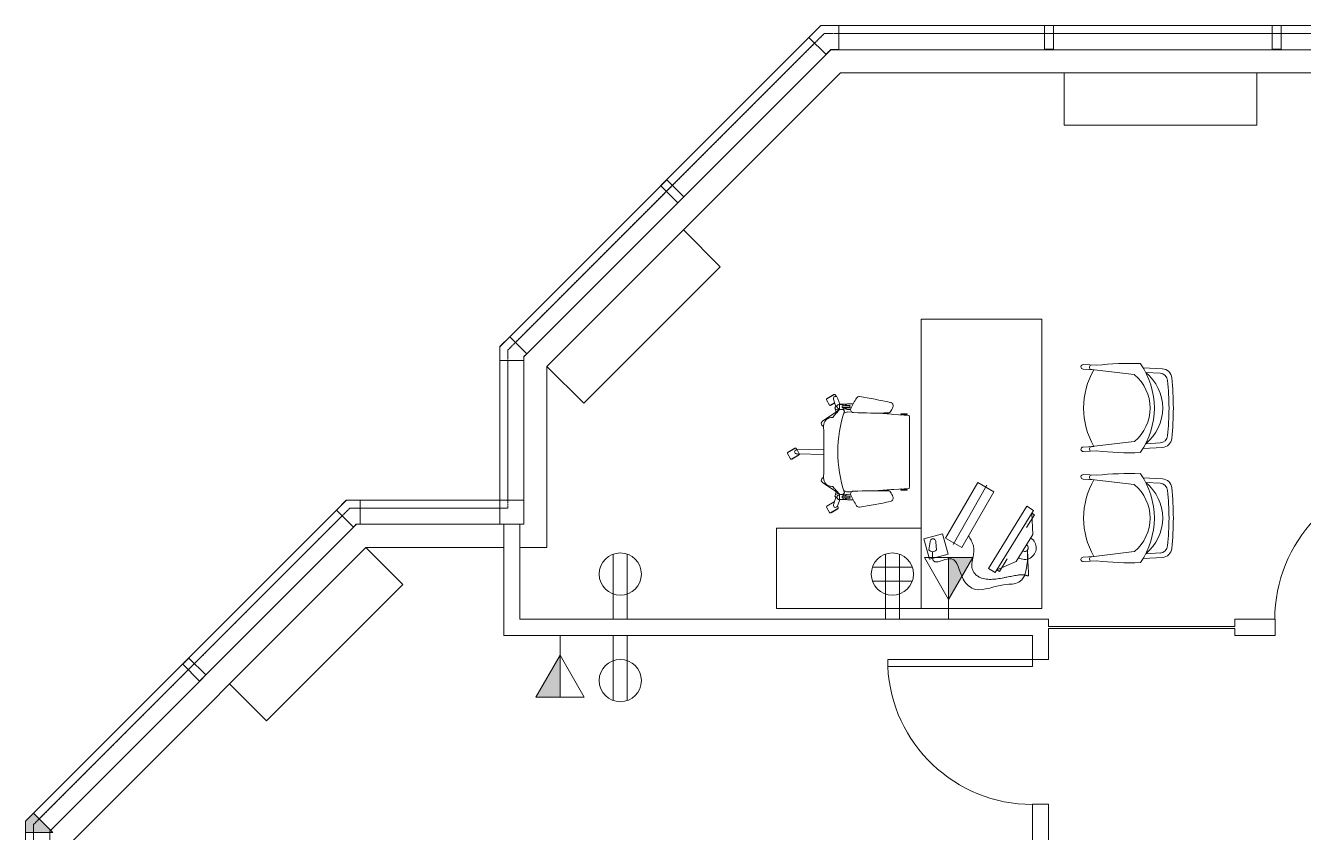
# Model space of a CAD drawing. Header units: inches. Extents: x 1 to 4574, y -953 to 1388.
# Drawn here: x 1012.3 to 1330.3, y 1187 to 1387.8 of the extents above; entities that cross this region are included whole.
import ezdxf

# ---------------------------------------------------------------- set-up
doc = ezdxf.new("R2010")
doc.units = ezdxf.units.IN
doc.header["$MEASUREMENT"] = 0
doc.linetypes.add('IMPORT-PHANTOM4', pattern=[0.625, 0.3125, -0.0625, 0.0625, -0.0625, 0.0625, -0.0625])
for name, color, linetype, lineweight in [('3rd Floor Revit Background_dwg', 8, 'Continuous', 9), ('A-ANNO-NOTE', 131, 'Continuous', 20), ('A-Area', 7, 'IMPORT-PHANTOM4', 9), ('A-DOOR', 31, 'Continuous', 9), ('A-FLOR', 192, 'Continuous', 9), ('A-WALL', 113, 'Continuous', 50), ('AWAEX', 7, 'Continuous', 9), ('I-FURN', 30, 'Continuous', 9), ('I-WALL', 2, 'Continuous', 9), ('MHV', 7, 'Continuous', 9)]:
    doc.layers.add(name, color=color, linetype=linetype, lineweight=lineweight)

# ---------------------------------------------------------------- blocks, each defined once
blk = doc.blocks.new('Office Desk Groups - Office Desk 1-562618-3rd Floor New Construction - Tel_Data_Elec Plan')
at = {"layer": 'I-FURN'}
for p, q in [((-36, 36), (-36, 0)), ((-16, 36), (-36, 36)), ((-16, 0), (-16, 36)), ((2.22, 30.42), (1.16, 32.26)), ((1.17, 32.16), (1.2, 32.18)), ((2.13, 30.49), (1.17, 32.16)), ((1.23, 32.53), (2.52, 33.28)), ((2.79, 33.2), (3.85, 31.37)), ((2.84, 33.12), (2.87, 33.14)), ((2.87, 33.14), (3.84, 31.47)), ((2.17, 30.51), (2.13, 30.49)), ((2.28, 24.2), (2.42, 30.74)), ((3.45, 30.9), (2.49, 30.35)), ((3.78, 31.09), (3.45, 30.9)), ((3.6, 24.2), (3.46, 30.74)), ((3.84, 31.47), (3.8, 31.45)), ((-11.16, 20.71), (-12.22, 22.54)), ((-12.2, 22.44), (-12.17, 22.46)), ((-11.24, 20.77), (-12.2, 22.44)), ((-12.14, 22.82), (-10.85, 23.56)), ((-10.58, 23.49), (-9.52, 21.65)), ((-10.53, 23.41), (-10.5, 23.43)), ((-10.5, 23.43), (-9.53, 21.75)), ((-7.32, 20.61), (-4.77, 24.49)), ((-4.77, 24.49), (-4.26, 24.91)), ((10.65, 24.49), (10.13, 24.91)), ((13.2, 20.61), (10.65, 24.49)), ((15.11, 21.53), (14.53, 22.54)), ((14.54, 22.44), (14.58, 22.46)), ((15.08, 21.51), (14.54, 22.44)), ((14.6, 22.82), (15.89, 23.56)), ((16.16, 23.49), (17.22, 21.65)), ((16.21, 23.41), (16.25, 23.43)), ((16.25, 23.43), (17.21, 21.75)), ((-11.2, 20.79), (-11.24, 20.77)), ((-10.51, 20.85), (-10.88, 20.63)), ((-8.94, 20.28), (-10.29, 20.75)), ((-8.31, 21.25), (-9.97, 21.75)), ((-9.53, 21.75), (-9.57, 21.73)), ((-8.91, 18.55), (-8.94, 20.36)), ((-8.86, 20.33), (-8.87, 19.4)), ((-8.87, 19.4), (-8.53, 19.4)), ((-7.56, 20.33), (-8.86, 20.33)), ((-8.16, 21.4), (-8.77, 20.78)), ((-8.53, 19.67), (-8.53, 17.7)), ((-8.07, 19.67), (-8.53, 19.67)), ((-8.07, 17.73), (-8.07, 19.67)), ((-8.07, 19.39), (-7.53, 19.39)), ((-6.97, 21.15), (-7.88, 21.44)), ((-7.74, 18.63), (-7.75, 19.39)), ((-7.34, 20.57), (-7.32, 20.61)), ((12.84, 21.15), (13.75, 21.44)), ((13.22, 20.57), (13.2, 20.61)), ((13.95, 19.39), (13.41, 19.39)), ((13.44, 20.33), (14.73, 20.33)), ((13.61, 18.63), (13.62, 19.39)), ((13.95, 19.67), (14.4, 19.67)), ((13.95, 17.73), (13.95, 19.67)), ((14.03, 21.4), (14.64, 20.78)), ((14.19, 21.25), (15.84, 21.75)), ((14.4, 19.67), (14.4, 17.7)), ((14.74, 19.4), (14.4, 19.4)), ((14.73, 20.33), (14.74, 19.4)), ((14.78, 18.55), (14.81, 20.36)), ((14.81, 20.28), (16.17, 20.75)), ((17.15, 21.38), (16.69, 21.11)), ((17.21, 21.75), (17.18, 21.73)), ((-9.01, 18.07), (-8.99, 16.92)), ((-8.57, 18.91), (-8.56, 17.65)), ((-8.04, 18.93), (-8.06, 17.7)), ((-7.63, 18.4), (-7.61, 18.07)), ((-7.61, 18.07), (-7.62, 17.56)), ((-6.98, 18.3), (-6.99, 17.3)), ((12.86, 18.3), (12.87, 17.3)), ((13.5, 18.4), (13.49, 18.07)), ((13.49, 18.07), (13.5, 17.56)), ((13.91, 18.93), (13.93, 17.7)), ((14.44, 18.91), (14.44, 17.65)), ((14.88, 18.07), (14.87, 16.92)), ((-6.4, 6.79), (-6.13, 3)), ((12.01, 3), (12.28, 6.79)), ((-6.56, 5.03), (-6.41, 5.03)), ((-6.56, 3.46), (-6.56, 5.03)), ((-6.41, 3.46), (-6.56, 3.46)), ((-6.41, 5.03), (-6.41, 3.46)), ((12.28, 5.03), (12.28, 3.46)), ((12.44, 5.03), (12.28, 5.03)), ((12.28, 3.46), (12.44, 3.46)), ((12.44, 3.46), (12.44, 5.03)), ((-6.13, 3), (-5.67, 2.87)), ((-5.67, 2.87), (11.55, 2.87)), ((11.55, 2.87), (12.01, 3)), ((-36, 0), (-16, 0)), ((-36, 0), (-36, -30)), ((36, 0), (-36, 0)), ((-23.75, -2.08), (-18.72, -0.7)), ((-22.48, -6.72), (-23.75, -2.08)), ((-19.46, -2.22), (-21.4, -1.92)), ((-18.72, -0.7), (-17.45, -5.34)), ((36, -30), (36, 0)), ((-17.45, -5.34), (-22.48, -6.72)), ((-21.46, -3.8), (-19.5, -3.62)), ((-20.86, -10.1), (-18.53, -6.07)), ((-18.53, -6.07), (-4.67, -14.07)), ((-5.33, -16.35), (-20.07, -7.94)), ((-7, -18.11), (-20.86, -10.1)), ((-4.67, -14.07), (-7, -18.11)), ((-26.03, -16.73), (-27.08, -18.43)), ((-27.08, -18.43), (-11.65, -27.96)), ((-26.8, -19.46), (-26.42, -18.84)), ((-26.42, -18.84), (-24.3, -23.68)), ((-10.6, -26.26), (-26.03, -16.73)), ((-23.63, -21.42), (-26.8, -19.46)), ((-24.3, -23.68), (-17.59, -27.82)), ((-17.59, -27.82), (-12.31, -27.55)), ((-12.69, -28.17), (-15.87, -26.21)), ((-12.31, -27.55), (-12.69, -28.17)), ((-11.65, -27.96), (-10.6, -26.26)), ((-36, -30), (36, -30)), ((-24.36, -40.36), (-24.19, -43.67)), ((-23.24, -40.3), (-23.1, -43)), ((-3.84, -40.3), (-3.98, -43)), ((-2.72, -40.36), (-2.89, -43.67)), ((3.02, -40.36), (3.19, -43.67)), ((4.14, -40.3), (4.28, -43)), ((23.53, -40.3), (23.39, -43)), ((24.66, -40.36), (24.48, -43.67)), ((-23.13, -42.4), (-21.88, -53.04)), ((-3.95, -42.4), (-5.2, -53.04)), ((4.25, -42.4), (5.5, -53.04)), ((23.42, -42.4), (22.17, -53.04)), ((-23.56, -55.25), (-23.31, -60.03)), ((-22.4, -55.89), (-22.21, -59.45)), ((-4.68, -55.89), (-4.87, -59.45)), ((-3.52, -55.25), (-3.77, -60.03)), ((3.82, -55.25), (4.07, -60.03)), ((4.98, -55.89), (5.16, -59.45)), ((22.7, -55.89), (22.51, -59.45)), ((23.85, -55.25), (23.61, -60.03))]:
    blk.add_line(p, q, dxfattribs=at)
for centre, radius, start, end in [((1.33, 32.36), 0.2, 120, 210), ((2.62, 33.1), 0.2, 30, 120.1357), ((2.39, 30.52), 0.2, 209.8466, 275.235), ((2.39, 30.52), 0.2, 275.235, 299.8607), ((3.94, 30.71), 1.53, 164.4505, 178.7927), ((3.03, 30.97), 0.583, 134.254, 164.4505), ((2.94, 31.06), 0.445, 45.7229, 134.2771), ((2.84, 30.97), 0.583, 15.5495, 45.746), ((1.93, 30.71), 1.53, 1.2073, 15.5495), ((3.68, 31.27), 0.2, 299.8643, 30), ((-12.04, 22.64), 0.2, 119.832, 210), ((-10.75, 23.39), 0.2, 30, 120), ((-20.88, 22.9), 15.26, 356.4473, 358.5687), ((-3.38, 22.1), 2.29, 134.5977, 169.3918), ((-3.26, 21.43), 2.87, 95.705, 127.0086), ((-4.41, 23.8), 1.12, 25.6219, 82.0752), ((2.94, 269.32), 245.12, 268.4848, 271.5152), ((10.28, 23.8), 1.12, 97.9248, 154.3781), ((9.13, 21.43), 2.87, 52.9914, 84.295), ((9.26, 22.1), 2.29, 10.6082, 45.4023), ((26.76, 22.9), 15.26, 181.4313, 183.5527), ((14.7, 22.64), 0.2, 119.8879, 210), ((15.99, 23.39), 0.2, 30, 120), ((-10.98, 20.81), 0.2, 210, 299.888), ((-10.43, 21.35), 0.445, 117.8208, 206.0638), ((-10.31, 21.41), 0.583, 206.0911, 236.3507), ((-10.37, 21.23), 0.583, 87.4248, 117.8208), ((-9.79, 22.2), 1.53, 236.4124, 250.7927), ((-10.41, 20.28), 1.53, 73.2073, 87.502), ((-9.69, 21.55), 0.2, 15.1327, 29.8705), ((-8.34, 20.37), 0.593, 84.0219, 180.9117), ((-8.42, 20.31), 0.657, 1.3207, 77.9642), ((-7.98, 21.13), 0.323, 29.6621, 124.4716), ((-8.44, 20.75), 0.922, 9.6607, 36.4682), ((-6.62, 19.89), 1.04, 148.1398, 233.8639), ((-8.76, 20.66), 1.25, 346.3769, 10.9189), ((-10.83, 25.13), 5.75, 305.3709, 317.4948), ((2.94, -10.67), 31.42, 71.1164, 108.8836), ((-5.15, 18.21), 1.84, 146.599, 177.2887), ((-2.8, 17.21), 5.54, 121.0187, 133.18), ((8.67, 17.21), 5.54, 46.82, 58.9813), ((16.71, 25.13), 5.75, 222.5052, 234.6291), ((11.03, 18.21), 1.84, 2.7113, 33.401), ((12.49, 19.89), 1.04, 306.1361, 31.8602), ((14.63, 20.66), 1.25, 169.0811, 193.6231), ((14.31, 20.75), 0.922, 143.5318, 170.3393), ((13.85, 21.13), 0.323, 55.5284, 150.3379), ((14.29, 20.31), 0.657, 102.0358, 178.6793), ((14.22, 20.37), 0.593, 359.0883, 95.9781), ((16.29, 20.28), 1.53, 92.498, 106.7927), ((15.66, 22.2), 1.53, 289.2073, 303.5114), ((16.25, 21.23), 0.583, 62.1792, 92.5752), ((16.19, 21.41), 0.583, 303.4497, 333.9089), ((16.31, 21.35), 0.445, 333.9362, 62.1792), ((17.05, 21.55), 0.2, 300, 30.2094), ((-10.08, 15.44), 0.749, 121.5732, 189.0231), ((4.23, -7.95), 28.17, 115.3981, 121.4567), ((-8.12, 18.14), 0.887, 120.1857, 184.8367), ((-8.27, 17.21), 0.533, 66.9672, 123.7509), ((-8.27, 17.27), 0.5, 67.0573, 121.4674), ((-8.55, 18.11), 0.971, 17.6225, 57.9495), ((-7.54, 16.85), 0.711, 2.0473, 115.4842), ((-162.31, 11.32), 155.58, 358.8191, 2.0473), ((168.19, 11.32), 155.58, 177.9527, 181.1809), ((13.42, 16.85), 0.711, 64.5158, 177.9527), ((14.43, 18.11), 0.971, 122.0505, 162.3775), ((1.64, -7.95), 28.17, 58.5497, 64.6019), ((14.14, 17.21), 0.533, 56.2491, 113.0328), ((14.14, 17.27), 0.5, 58.5326, 112.9427), ((14, 18.14), 0.887, 355.1633, 59.8143), ((15.95, 15.44), 0.749, 350.9769, 58.6662), ((163.02, 43.86), 176.17, 189.3216, 191.8621), ((-157.15, 43.86), 176.17, 348.1407, 350.6784), ((258.68, 28.75), 265.99, 183.7702, 184.7367), ((-252.8, 28.75), 265.99, 355.2633, 356.2298), ((-8.54, 7.83), 0.859, 192.1424, 292.8427), ((-12.14, 16.39), 10.15, 292.7913, 299.9233), ((-7.38, 8.13), 0.615, 299.9233, 358.8191), ((13.26, 8.13), 0.615, 181.1809, 240.0767), ((18.01, 16.39), 10.15, 240.0767, 247.2087), ((14.42, 7.83), 0.859, 247.1573, 348.4211), ((-5.85, 5.21), 0.589, 197.5488, 225.5119), ((-5.85, 3.28), 0.589, 125.1062, 162.4512), ((11.72, 3.28), 0.589, 17.5488, 54.8938), ((11.72, 5.21), 0.589, 314.4881, 342.4512), ((-20.73, -2.88), 1.17, 124.8247, 231.514), ((-19.4, -2.93), 0.703, 261.9725, 94.3662), ((-20.94, -25.75), 2.88, 148.3037, 328.3037), ((-20.94, -25.75), 0.885, 148.3037, 328.3037), ((-23.8, -40.33), 0.562, 2.9778, 182.9778), ((-13.54, -59.54), 19.11, 60.1223, 119.8777), ((-3.28, -40.33), 0.562, 357.0222, 177.0222), ((3.58, -40.33), 0.562, 2.9778, 182.9778), ((13.84, -59.54), 19.11, 60.1223, 119.8777), ((24.09, -40.33), 0.563, 357.0222, 177.0222), ((47.43, -51.82), 72.08, 173.5103, 182.1673), ((-23.69, -42.45), 0.572, 355.8841, 161.2764), ((-3.39, -42.44), 0.567, 14.9433, 184.8841), ((-74.51, -51.82), 72.08, 357.8327, 6.4897), ((74.81, -51.82), 72.08, 173.5103, 182.1673), ((3.68, -42.45), 0.572, 355.8841, 161.2764), ((23.98, -42.44), 0.567, 14.9433, 184.8841), ((-47.14, -51.82), 72.08, 357.8327, 6.4897), ((-21.75, -53.03), 0.125, 186.4009, 220.1387), ((-13.53, -46.09), 10.88, 220.1387, 269.938), ((-13.55, -46.09), 10.88, 270.062, 319.8613), ((-5.33, -53.03), 0.125, 319.8613, 353.5991), ((5.62, -53.03), 0.125, 186.4009, 220.1387), ((13.85, -46.09), 10.88, 220.1387, 269.938), ((13.82, -46.09), 10.88, 270.062, 319.8613), ((22.05, -53.03), 0.125, 319.8613, 353.5991), ((-24.47, -54.52), 0.125, 190.6864, 235.967), ((-13.34, -38.03), 20.02, 235.967, 269.4206), ((-13.4, -48.43), 11.69, 219.6744, 269.3381), ((-13.74, -38.03), 20.02, 270.5794, 304.033), ((-13.67, -48.43), 11.69, 270.6619, 320.3256), ((-2.6, -54.52), 0.125, 304.033, 349.3136), ((2.9, -54.52), 0.125, 190.6864, 235.967), ((14.04, -38.03), 20.02, 235.967, 269.4206), ((13.97, -48.43), 11.69, 219.6744, 269.3381), ((13.63, -38.03), 20.02, 270.5794, 304.033), ((13.7, -48.43), 11.69, 270.6619, 320.3256), ((24.77, -54.52), 0.125, 304.033, 349.3136), ((-20.81, -59.91), 2.5, 182.9778, 264.2145), ((-20.22, -59.35), 2, 182.9778, 264.2191), ((-6.86, -59.35), 2, 275.7809, 357.0222), ((-6.27, -59.91), 2.5, 275.7855, 357.0222), ((6.56, -59.91), 2.5, 182.9778, 264.2145), ((7.16, -59.35), 2, 182.9778, 264.2191), ((20.51, -59.35), 2, 275.7809, 357.0222), ((21.11, -59.91), 2.5, 275.7855, 357.0222), ((-13.44, 12.82), 75.59, 264.2145, 269.9285), ((-13.44, 7.53), 69.22, 264.2191, 269.9219), ((-13.63, 7.53), 69.22, 270.0781, 275.7809), ((-13.63, 12.82), 75.59, 270.0715, 275.7855), ((13.93, 12.82), 75.59, 264.2145, 269.9285), ((13.93, 7.53), 69.22, 264.2191, 269.9219), ((13.74, 7.53), 69.22, 270.0781, 275.7809), ((13.74, 12.82), 75.59, 270.0715, 275.7855)]:
    blk.add_arc(centre, radius, start, end, dxfattribs=at)
for points, knots in [([(-21.43, -26.49), (-30.11, -26.7), (-29.36, -19.53), (-32.64, -14.29), (-28.66, -9.55), (-21.77, -8.98), (-25.67, -2.68), (-23.02, -2.75), (-21.9, -2.85)], [0, 0, 0, 0, 4.203758, 11.310205, 15.301003, 21.109862, 25.639067, 29.008441, 29.008441, 29.008441, 29.008441]), ([(-21.43, -26.49), (-21.7, -26.49), (-22.24, -26.5), (-23.05, -26.52), (-23.85, -26.55), (-24.52, -26.57), (-25.06, -26.6), (-25.47, -26.62), (-25.87, -26.65), (-26.2, -26.67), (-26.47, -26.68), (-26.67, -26.7), (-26.88, -26.71), (-27.08, -26.73), (-27.25, -26.74), (-27.38, -26.74), (-27.48, -26.74), (-27.58, -26.74), (-27.67, -26.74), (-27.74, -26.74), (-27.79, -26.74), (-27.83, -26.73), (-27.86, -26.71), (-27.87, -26.7), (-27.89, -26.69), (-27.91, -26.66), (-27.92, -26.63), (-27.93, -26.61), (-27.93, -26.6), (-27.93, -26.57), (-27.92, -26.54), (-27.91, -26.5), (-27.88, -26.44), (-27.86, -26.37), (-27.83, -26.29), (-27.8, -26.21), (-27.77, -26.13), (-27.75, -26.05), (-27.72, -25.97), (-27.7, -25.86), (-27.66, -25.66), (-27.63, -25.38), (-27.63, -25.03), (-27.65, -24.69), (-27.68, -24.35), (-27.74, -23.9), (-27.84, -23.33), (-27.96, -22.66), (-28.09, -21.99), (-28.23, -21.28), (-28.38, -20.54), (-28.52, -19.76), (-28.64, -18.98), (-28.73, -18.19), (-28.78, -17.4), (-28.75, -16.34), (-28.56, -15.26), (-28.12, -14.24), (-27.6, -13.53), (-27.02, -13.07), (-26.5, -12.81), (-25.94, -12.64), (-25.21, -12.58), (-24.04, -12.7), (-22.99, -12.95), (-22, -13.09), (-21.48, -13.12), (-21.07, -13.1), (-20.66, -13.04), (-20.16, -12.92), (-19.58, -12.7), (-18.84, -12.33), (-18.31, -12.01), (-17.96, -11.78)], [0, 0, 0, 0, 0.067284, 0.134569, 0.201853, 0.269138, 0.30278, 0.336422, 0.370065, 0.403707, 0.420528, 0.437349, 0.45417, 0.470991, 0.487812, 0.496223, 0.504633, 0.513044, 0.521455, 0.52566, 0.529865, 0.53407, 0.536173, 0.537224, 0.538276, 0.541842, 0.545408, 0.546299, 0.547191, 0.548974, 0.55254, 0.556106, 0.559673, 0.566805, 0.573937, 0.581069, 0.588202, 0.595334, 0.602466, 0.609598, 0.623863, 0.652392, 0.680921, 0.70945, 0.737979, 0.766508, 0.823567, 0.880625, 0.937683, 0.994741, 1.060748, 1.126755, 1.192761, 1.258768, 1.324774, 1.390781, 1.522794, 1.595685, 1.668576, 1.741467, 1.777913, 1.814358, 1.887249, 1.96014, 2.105922, 2.157559, 2.209196, 2.235015, 2.260833, 2.312471, 2.364108, 2.415745, 2.519019, 2.519019, 2.519019, 2.519019])]:
    blk.add_open_spline(points, degree=3, knots=knots, dxfattribs=at)
blk = doc.blocks.new('Single-Flush - 36_ x 96_-1532445-3rd Floor New Construction - Tel_Data_Elec Plan')
at = {"layer": 'A-DOOR', "color": 250, "lineweight": 20}
for p, q in [((16.25, 2), (16.25, 38.02)), ((18, 38.02), (16.25, 38.02)), ((18, 2), (18, 38.02)), ((18, 2), (16.25, 2))]:
    blk.add_line(p, q, dxfattribs=at)
at = {"layer": 'A-DOOR'}
blk.add_arc((18, 2), 36.07, 92.7812, 180, dxfattribs=at)
blk = doc.blocks.new('3rd Floor Revit Background_dwg-1506769-3rd Floor New Construction - Tel_Data_Elec Plan')
at = {"layer": 'AWAEX'}
blk.add_hatch(color=256, dxfattribs=at).paths.add_polyline_path([(-865.32, 1187.05), (-858.57, 1187.05), (-863.34, 1191.82), (-865.32, 1189.85)], flags=0)
at = {"layer": 'A-Area', "flags": 128}
for points in [[(1884.9, 180.92), (1805.75, 260.07), (1767.28, 260.07), (1767.28, 298.53), (1688.13, 377.68), (735.1, 377.68), (571.4, 213.99), (494.75, 290.64), (524.68, 320.57), (524.68, 419.78), (401.76, 542.7), (362.39, 542.7), (362.39, 582.06), (243.34, 701.12), (204.04, 701.12), (204.04, 740.42), (84.92, 859.54), (45.55, 859.54), (45.55, 898.9), (-441.32, 1385.78), (-666.56, 1385.78), (-745.3, 1307.04), (-745.3, 1267.7), (-784.64, 1267.7), (-863.31, 1189.03), (-863.31, 289.89), (-745.28, 171.87), (-705.91, 171.87), (-705.91, 132.5), (-587.52, 14.1), (-548.15, 14.1), (-548.15, -25.26), (-39.5, -533.91), (-0.12, -533.91), (-0.12, -573.29), (115.81, -689.22), (514.38, -689.22), (542.18, -661.42), (569.98, -689.22), (1686.6, -689.22), (1766.06, -609.77), (1766.06, -570.38), (1805.44, -570.38), (1884.9, -490.93), (1884.9, 180.92)], [(-745.3, 1267.7), (-745.3, 1307.04), (-666.56, 1385.78), (-441.32, 1385.78), (45.55, 898.9), (45.55, 859.54), (84.92, 859.54), (204.04, 740.42), (204.04, 701.12), (243.34, 701.12), (362.39, 582.06), (362.39, 542.7), (401.76, 542.7), (524.68, 419.78), (524.68, 320.57), (494.75, 290.64), (571.4, 213.99), (735.1, 377.68), (1688.13, 377.68), (1767.28, 298.53), (1767.28, 260.07), (1805.75, 260.07), (1884.9, 180.92), (1884.9, -490.93), (1805.44, -570.38), (1766.06, -570.38), (1766.06, -609.77), (1686.6, -689.22), (569.98, -689.22), (542.18, -661.42), (514.38, -689.22), (231.68, -689.22)], [(231.68, -689.22), (115.81, -689.22), (-0.12, -573.29), (-0.12, -533.91), (-39.5, -533.91), (-548.15, -25.26), (-548.15, 14.1), (-587.52, 14.1), (-705.91, 132.5), (-705.91, 171.87), (-745.28, 171.87), (-863.31, 289.89), (-863.31, 1189.03), (-784.64, 1267.7), (-745.3, 1267.7)]]:
    blk.add_lwpolyline(points, dxfattribs=at)
at = {"layer": 'AWAEX'}
for p, q in [((-498, 1385.78), (-662.69, 1385.78)), ((-668.92, 1383.42), (-743.4, 1308.94)), ((-703.46, 1343.21), (-700.98, 1345.68)), ((-745.3, 1304.42), (-745.3, 1269.66)), ((-747.25, 1267.7), (-782.01, 1267.7)), ((-786.53, 1265.8), (-861.93, 1190.41)), ((-742.3, 1263.7), (-741.3, 1263.7)), ((-863.34, 1191.82), (-865.32, 1189.85)), ((-865.32, 1189.85), (-865.32, 1187.05)), ((-858.57, 1187.05), (-863.34, 1191.82)), ((-865.32, 1187.05), (-858.57, 1187.05))]:
    blk.add_line(p, q, dxfattribs=at)
at = {"layer": 'AWAEX', "flags": 128}
for points in [[(364.39, 582.89), (244.17, 703.12), (206.24, 703.12), (206.24, 741.05), (85.75, 861.54), (47.55, 861.54), (47.55, 899.73), (-440.49, 1387.78), (-667.39, 1387.78), (-747.3, 1307.87), (-747.3, 1269.7), (-785.47, 1269.7), (-865.32, 1189.85), (-865.32, 289.08), (-746.11, 169.87), (-707.91, 169.87), (-707.91, 131.67), (-588.35, 12.1), (-550.15, 12.1), (-550.15, -26.09), (-40.33, -535.91), (3.88, -535.91)], [(-666.09, 1380.59), (-670.33, 1384.83), (-667.39, 1387.78), (-662.93, 1387.78)], [(-662.94, 1387.75), (-662.94, 1381.8), (-664.88, 1381.8), (-666.12, 1380.56)], [(-498.9, 1381.78), (-664.9, 1381.78), (-741.3, 1305.38), (-741.3, 1263.7), (-742.3, 1263.7)], [(-498.9, 1376.03), (-662.52, 1376.03), (-735.55, 1303), (-735.55, 1257.95), (-742.3, 1257.95)], [(-741.3, 1304.42), (-741.3, 1305.42), (-740.59, 1306.12), (-744.83, 1310.36), (-747.3, 1307.9), (-747.3, 1304.42), (-741.3, 1304.42)], [(-747.3, 1269.7), (-741.3, 1269.7), (-741.3, 1263.7), (-742.3, 1263.7)], [(-746.3, 1263.7), (-747.3, 1263.7), (-747.3, 1269.7)], [(-746.3, 1263.7), (-782.98, 1263.7), (-859.32, 1187.36), (-859.32, 1022.91)], [(-746.3, 1257.95), (-780.6, 1257.95), (-853.57, 1184.98), (-853.57, 1022.91)]]:
    blk.add_lwpolyline(points, dxfattribs=at)
for points in [[(-611.71, 1381.89), (-609.51, 1381.89), (-609.51, 1387.78), (-611.71, 1387.78)], [(-555.04, 1381.89), (-552.84, 1381.89), (-552.84, 1387.78), (-555.04, 1387.78)], [(-701.48, 1345.18), (-702.96, 1343.71), (-707.2, 1347.94), (-705.72, 1349.42)], [(-782.01, 1263.7), (-783.01, 1263.7), (-783.72, 1262.99), (-787.96, 1267.23), (-785.5, 1269.7), (-782.01, 1269.7)], [(-820.49, 1226.28), (-822.04, 1224.72), (-826.21, 1228.88), (-824.65, 1230.44)]]:
    blk.add_lwpolyline(points, close=True, dxfattribs=at)
at = {"layer": 'MHV', "flags": 128}
for points in [[(-606.85, 1363.03), (-558.85, 1363.03), (-558.85, 1376.03), (-606.85, 1376.03)], [(-726.35, 1293.81), (-692.41, 1327.75), (-701.6, 1336.94), (-735.55, 1303)], [(-805.35, 1214.82), (-771.41, 1248.76), (-780.6, 1257.95), (-814.54, 1224.01)]]:
    blk.add_lwpolyline(points, close=True, dxfattribs=at)

msp = doc.modelspace()

# ---------------------------------------------------------------- hatches: boundary and pattern name
at = {"layer": 'A-ANNO-NOTE', "lineweight": 9}
for points in [[(1242.01, 1244.99), (1248.01, 1255.45), (1242.01, 1255.45), (1242.01, 1247.51)], [(1145.28, 1220.7), (1145.28, 1231.16), (1139.28, 1220.7)]]:
    msp.add_hatch(color=256, dxfattribs=at).paths.add_polyline_path(points, flags=0)

# ---------------------------------------------------------------- linework, layer by layer
at = {"layer": 'A-ANNO-NOTE'}
for p, q in [((1158.54, 1240.07), (1158.54, 1256.27)), ((1162.02, 1240.07), (1162.02, 1256.27)), ((1226.27, 1240.07), (1226.27, 1256.27)), ((1229.75, 1240.07), (1229.75, 1256.27)), ((1242.01, 1244.99), (1236.01, 1255.45)), ((1248.01, 1255.45), (1236.01, 1255.45)), ((1248.01, 1255.45), (1242.01, 1255.45)), ((1242.01, 1255.45), (1242.01, 1244.99)), ((1242.01, 1244.99), (1248.01, 1255.45)), ((1242.01, 1240.07), (1242.01, 1255.45)), ((1242.01, 1244.99), (1248.01, 1255.45)), ((1232.96, 1253.06), (1223.05, 1253.06)), ((1232.96, 1249.58), (1223.05, 1249.58)), ((1145.28, 1236.07), (1145.28, 1220.7)), ((1158.54, 1236.07), (1158.54, 1219.88)), ((1162.02, 1236.07), (1162.02, 1219.88)), ((1145.28, 1231.16), (1139.28, 1220.7)), ((1145.28, 1231.16), (1139.28, 1220.7)), ((1145.28, 1220.7), (1145.28, 1231.16)), ((1145.28, 1231.16), (1151.28, 1220.7)), ((1139.28, 1220.7), (1145.28, 1220.7)), ((1139.28, 1220.7), (1151.28, 1220.7))]:
    msp.add_line(p, q, dxfattribs=at)
for centre in [(1160.28, 1251.32), (1228.01, 1251.32), (1160.28, 1224.83)]:
    msp.add_circle(centre, 5.25, dxfattribs=at)
at = {"layer": 'A-FLOR', "lineweight": 13}
for p, q in [((1212.67, 1381.78), (1136.28, 1305.38)), ((1378.68, 1381.78), (1212.67, 1381.78)), ((1136.28, 1305.38), (1136.28, 1263.7)), ((1094.59, 1263.7), (1018.26, 1187.36)), ((1131.28, 1263.7), (1094.59, 1263.7)), ((1136.28, 1263.7), (1135.28, 1263.7)), ((1018.26, 1187.36), (1018.26, 1022.91))]:
    msp.add_line(p, q, dxfattribs=at)
at = {"layer": 'A-WALL', "color": 250, "lineweight": 20}
for p, q in [((1131.28, 1263.7), (1131.28, 1236.07)), ((1135.28, 1263.7), (1131.28, 1263.7)), ((1135.28, 1240.07), (1135.28, 1263.7)), ((1266.88, 1240.07), (1135.28, 1240.07)), ((1266.88, 1238.32), (1266.88, 1240.07)), ((1266.88, 1230.07), (1266.88, 1237.82)), ((1323.26, 1240.07), (1313.26, 1240.07)), ((1313.26, 1240.07), (1313.26, 1238.32)), ((1313.26, 1237.82), (1313.26, 1236.07)), ((1323.26, 1236.07), (1323.26, 1240.07)), ((1131.28, 1236.07), (1262.88, 1236.07)), ((1262.88, 1236.07), (1262.88, 1230.07)), ((1313.26, 1236.07), (1323.26, 1236.07)), ((1262.88, 1230.07), (1266.88, 1230.07)), ((1262.88, 1194.07), (1262.88, 1182.07)), ((1266.88, 1194.07), (1262.88, 1194.07)), ((1266.88, 1182.07), (1266.88, 1194.07))]:
    msp.add_line(p, q, dxfattribs=at)
at = {"layer": 'I-WALL', "color": 250, "lineweight": 20}
for p, q in [((1313.26, 1238.32), (1266.88, 1238.32)), ((1266.88, 1237.82), (1313.26, 1237.82))]:
    msp.add_line(p, q, dxfattribs=at)

# ---------------------------------------------------------------- block references
at = {"layer": '3rd Floor Revit Background_dwg', "color": 7}
msp.add_blockref('3rd Floor Revit Background_dwg-1506769-3rd Floor New Construction - Tel_Data_Elec Plan', (1877.58, 0), dxfattribs=at)
at = {"layer": 'A-DOOR', "lineweight": 13}
msp.add_blockref('Single-Flush - 36_ x 96_-1532445-3rd Floor New Construction - Tel_Data_Elec Plan', (1341.26, 1238.07), dxfattribs=at)
at = {"layer": 'A-DOOR', "lineweight": 13, "rotation": 89.9999999999999}
msp.add_blockref('Single-Flush - 36_ x 96_-1532445-3rd Floor New Construction - Tel_Data_Elec Plan', (1264.88, 1212.07), dxfattribs=at)
at = {"layer": 'I-FURN', "rotation": 89.9999999999999}
msp.add_blockref('Office Desk Groups - Office Desk 1-562618-3rd Floor New Construction - Tel_Data_Elec Plan', (1235.17, 1278.78), dxfattribs=at)

doc.saveas('drawing.dxf')
